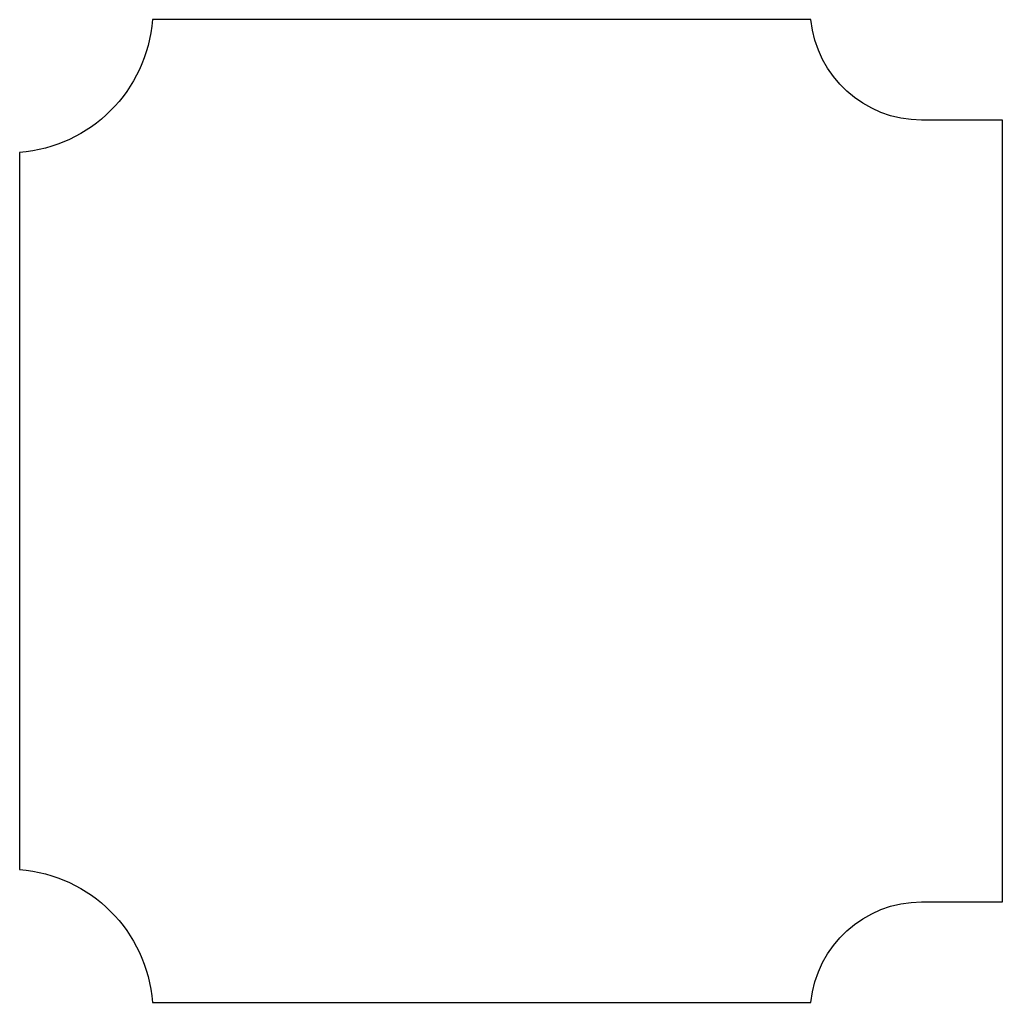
# Model space of a CAD drawing. Header units: millimetres. Extents: x 59 to 196, y 25 to 162.
import ezdxf

# ---------------------------------------------------------------- set-up
doc = ezdxf.new("R2010")
doc.units = ezdxf.units.MM
doc.layers.get('0').update_dxf_attribs({"linetype": 'CONTINUOUS'})

msp = doc.modelspace()

# ---------------------------------------------------------------- linework, layer by layer
msp.add_lwpolyline([(77.5, 161.5, -0.371011), (59, 143), (59, 43, -0.371011), (77.5, 24.5), (169.32, 24.5, -0.386101), (184.75, 38.5), (196, 38.5), (196, 147.5), (184.75, 147.5, -0.386101), (169.32, 161.5)], format="xyb", close=True)

doc.saveas('drawing.dxf')
